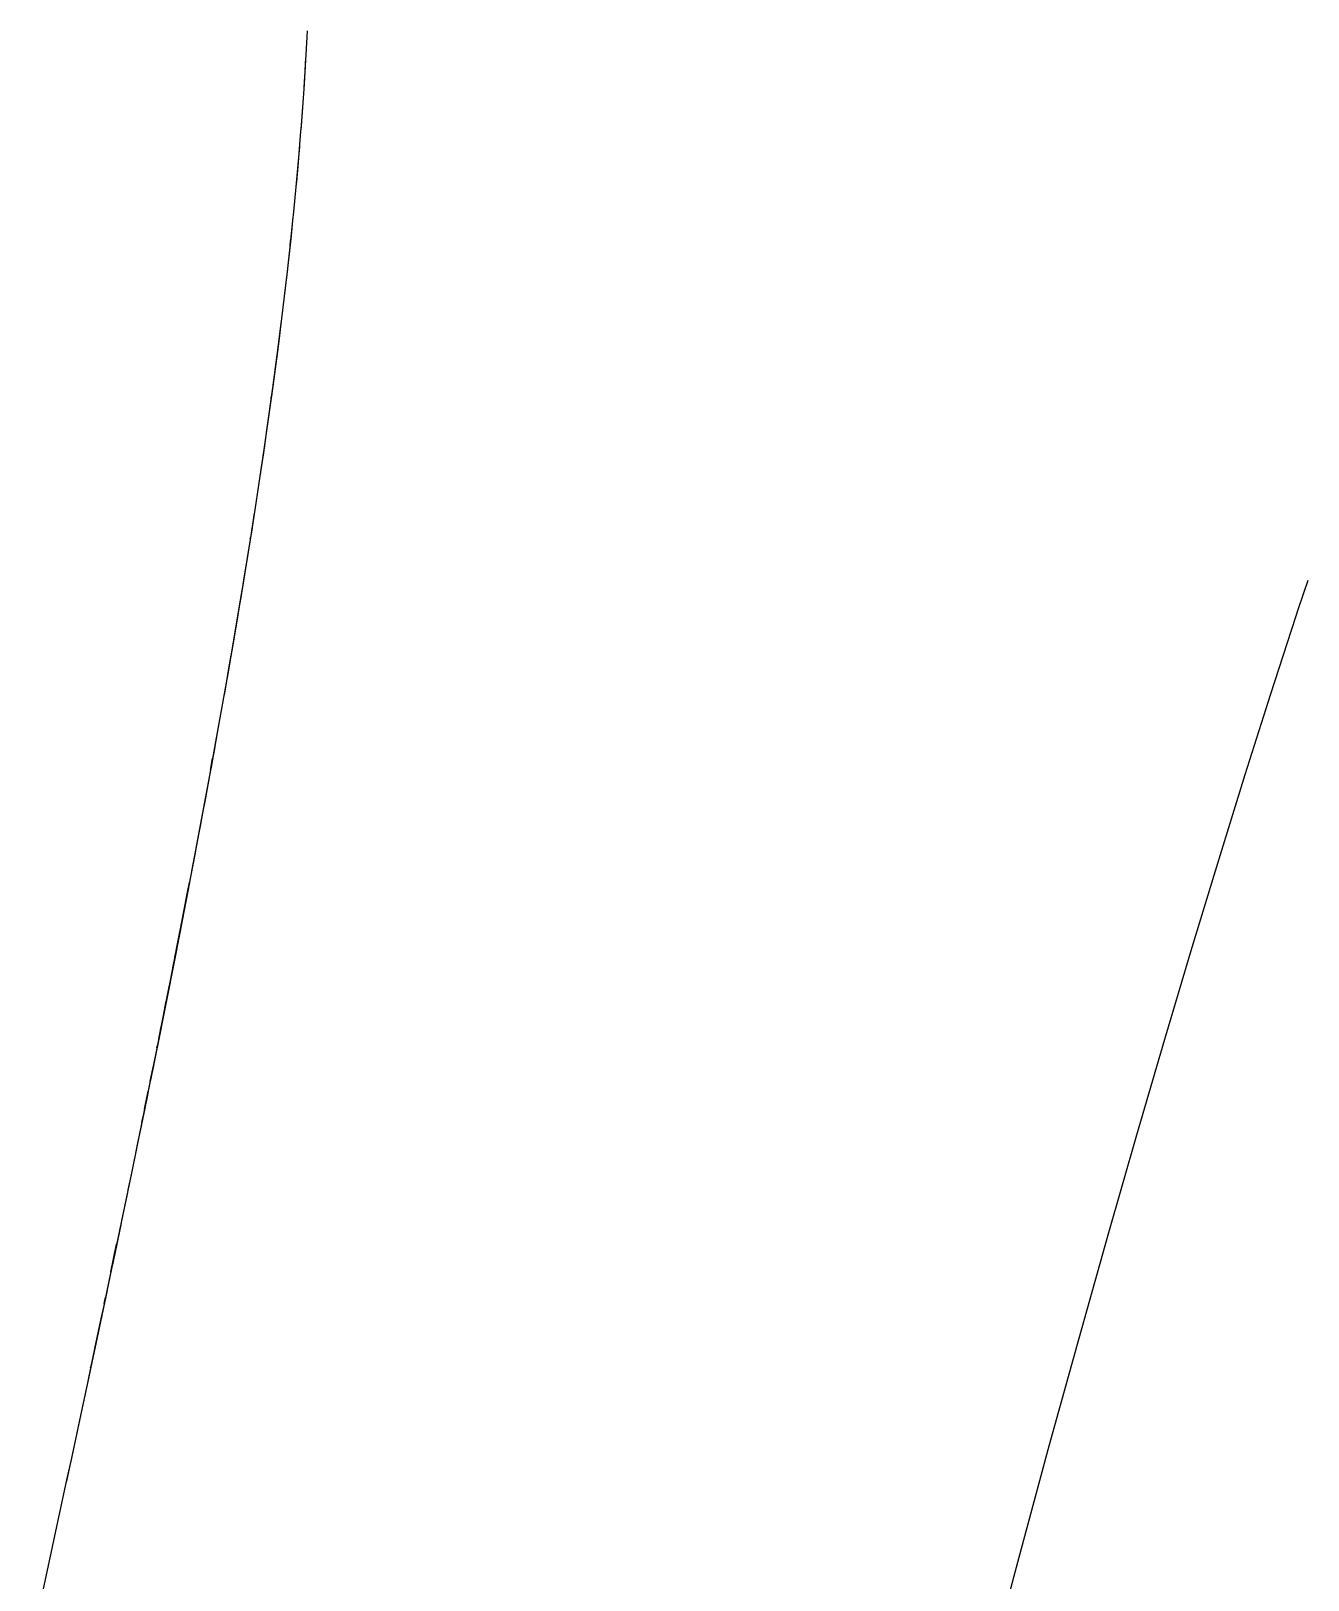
# Model space of a CAD drawing. Extents: x 0 to 11, y 0 to 8.5.
# Drawn here: x 4.5381 to 4.7457, y 5.4923 to 5.744 of the extents above; entities that cross this region are included whole.
import ezdxf

# ---------------------------------------------------------------- set-up
doc = ezdxf.new("R2010")
doc.units = 0
doc.header["$LTSCALE"] = 0.5
doc.header["$MEASUREMENT"] = 0
doc.layers.add('VISIBLE', color=7, linetype='CONTINUOUS')

msp = doc.modelspace()

# ---------------------------------------------------------------- linework, layer by layer
at = {"layer": 'VISIBLE'}
for p, q in [((4.58291938, 5.74302288), (4.5825426, 5.7364835)), ((4.58296499, 5.74401922), (4.58296164, 5.74394182)), ((4.58272937, 5.73972517), (4.58247352, 5.73539598)), ((4.58247352, 5.73539598), (4.58198449, 5.72853893)), ((4.58249931, 5.73583239), (4.58242598, 5.73472944)), ((4.58230948, 5.73309582), (4.58193132, 5.72793822)), ((4.58203294, 5.72921836), (4.58191253, 5.72770147)), ((4.58171152, 5.72525311), (4.5811377, 5.71869421)), ((4.58191578, 5.72766757), (4.58143408, 5.72197358)), ((4.5811377, 5.71869421), (4.58074184, 5.71462859)), ((4.58126886, 5.72004128), (4.5811377, 5.71869421)), ((4.58054416, 5.71266386), (4.5800318, 5.7078419)), ((4.58054416, 5.71266386), (4.5803527, 5.71074306)), ((4.58060176, 5.71320594), (4.58041962, 5.71135623)), ((4.58060166, 5.71324075), (4.58054416, 5.71266386)), ((4.58074184, 5.71462859), (4.58060176, 5.71320594)), ((4.58029317, 5.71022668), (4.57960487, 5.70394639)), ((4.58031483, 5.71036312), (4.57983649, 5.70597505)), ((4.5803527, 5.71074306), (4.58031483, 5.71036312)), ((4.58041962, 5.71135623), (4.5803527, 5.71074306)), ((4.57976082, 5.70536934), (4.57924672, 5.70091931)), ((4.57940714, 5.70224218), (4.5785921, 5.69552086)), ((4.57870761, 5.69650917), (4.577944, 5.69045277)), ((4.5785921, 5.69552086), (4.57823871, 5.69272853)), ((4.57875096, 5.69683094), (4.57870761, 5.69650917)), ((4.57823871, 5.69272853), (4.5771718, 5.68466642)), ((4.57805914, 5.69137157), (4.57734603, 5.68599584)), ((4.57772283, 5.68876195), (4.57755488, 5.68753456)), ((4.57734603, 5.68599584), (4.57633391, 5.67878649)), ((4.57733737, 5.68591757), (4.57675403, 5.68172538)), ((4.57739838, 5.68636872), (4.57712964, 5.68435552)), ((4.57730323, 5.68567221), (4.57713276, 5.68437927)), ((4.57742515, 5.6865923), (4.57719071, 5.68488953)), ((4.57742515, 5.6865923), (4.57719071, 5.68488953)), ((4.57742515, 5.6865923), (4.57719071, 5.68488953)), ((4.57712964, 5.68435552), (4.57572016, 5.67448596)), ((4.57713276, 5.68437927), (4.5771718, 5.68466642)), ((4.57655066, 5.68030133), (4.57602725, 5.67664325)), ((4.5761506, 5.67750614), (4.5756556, 5.67404945)), ((4.57602039, 5.67659687), (4.57528039, 5.67159181)), ((4.57584793, 5.67538919), (4.57566826, 5.67413237)), ((4.57567834, 5.67419844), (4.57445413, 5.66617975)), ((4.5756772, 5.67421295), (4.57558814, 5.67360757)), ((4.57572016, 5.67448596), (4.57567834, 5.67419844)), ((4.57437134, 5.66565371), (4.57357331, 5.66058351)), ((4.574619, 5.66725806), (4.57395888, 5.66298184)), ((4.5739078, 5.66264957), (4.57228518, 5.65262724)), ((4.57400366, 5.66323571), (4.57384898, 5.66226692)), ((4.57395888, 5.66298184), (4.5739078, 5.66264957)), ((4.57401197, 5.66328895), (4.57400366, 5.66323571)), ((4.57403235, 5.66341808), (4.57403074, 5.66340777)), ((4.57375633, 5.66167826), (4.57263375, 5.65474815)), ((4.57365138, 5.66102551), (4.57284182, 5.65599528)), ((4.57337816, 5.65934369), (4.573265, 5.65862469)), ((4.57284182, 5.65599528), (4.57208754, 5.65147437)), ((4.74420925, 5.65013224), (4.74574301, 5.65478423)), ((4.57228518, 5.65262724), (4.57207264, 5.65134289)), ((4.57237151, 5.65316048), (4.57209983, 5.65150235)), ((4.57209983, 5.65150235), (4.57005996, 5.63953856)), ((4.57112808, 5.64572755), (4.5710921, 5.64552147)), ((4.57112808, 5.64572755), (4.5710921, 5.64552147)), ((4.57057958, 5.64258612), (4.56945137, 5.63612441)), ((4.57057958, 5.64258612), (4.56945137, 5.63612441)), ((4.57054968, 5.64238275), (4.5702593, 5.64070767)), ((4.57001383, 5.63927601), (4.56825341, 5.62941202)), ((4.57005996, 5.63953856), (4.56979956, 5.63805655)), ((4.5687334, 5.63210149), (4.56734118, 5.62436472)), ((4.56793825, 5.62768274), (4.56697633, 5.62240476)), ((4.567362, 5.62448044), (4.56510411, 5.61232831)), ((4.56680832, 5.62148286), (4.56602026, 5.61721979)), ((4.56562157, 5.61511332), (4.56417422, 5.60746614)), ((4.56510411, 5.61232831), (4.56444078, 5.60882347)), ((4.56474886, 5.61045128), (4.56195408, 5.59593305)), ((4.56383443, 5.60564786), (4.56264069, 5.59945134)), ((4.56383443, 5.60564786), (4.56264069, 5.59945134)), ((4.56358187, 5.60433648), (4.56383443, 5.60564786)), ((4.56253533, 5.59891315), (4.56330615, 5.60290565)), ((4.56264069, 5.59945134), (4.56207422, 5.59655216)), ((4.56264069, 5.59945134), (4.56225143, 5.59745913)), ((4.5628686, 5.6006344), (4.56253533, 5.59891315)), ((4.56225143, 5.59745913), (4.56134755, 5.59286356)), ((4.56225143, 5.59745913), (4.56134755, 5.59286356)), ((4.56173876, 5.59483373), (4.56237247, 5.59807202)), ((4.56256085, 5.59904495), (4.56255662, 5.5990234)), ((4.56170152, 5.59464615), (4.55852925, 5.57867055)), ((4.56175614, 5.59492052), (4.55964842, 5.58425552)), ((4.56201275, 5.59623785), (4.56114834, 5.59181884)), ((4.56147008, 5.59348065), (4.56202911, 5.59632283)), ((4.56201275, 5.59623785), (4.56155873, 5.59391685)), ((4.56173968, 5.59483834), (4.56159022, 5.59407468)), ((4.56182291, 5.59525568), (4.56170152, 5.59464615)), ((4.56173106, 5.59479438), (4.56172027, 5.594739)), ((4.56182291, 5.59525568), (4.56173968, 5.59483834)), ((4.56197516, 5.59603722), (4.56182291, 5.59525568)), ((4.56202459, 5.59629986), (4.56193649, 5.59584797)), ((4.56195408, 5.59593305), (4.56197516, 5.59603722)), ((4.56105563, 5.59135008), (4.56114834, 5.59181884)), ((4.56105563, 5.59135008), (4.55990747, 5.5855663)), ((4.55883779, 5.58019761), (4.56046501, 5.5883707)), ((4.56043027, 5.58819989), (4.55990747, 5.5855663)), ((4.56037065, 5.58789673), (4.56004745, 5.58625352)), ((4.56037065, 5.58789673), (4.56004745, 5.58625352)), ((4.56003577, 5.58622761), (4.5589336, 5.58067799)), ((4.56003577, 5.58622761), (4.5589336, 5.58067799)), ((4.55984044, 5.58521766), (4.56006579, 5.58634675)), ((4.55986877, 5.58537509), (4.56003577, 5.58622761)), ((4.55986877, 5.58537509), (4.56003577, 5.58622761)), ((4.55994307, 5.58574566), (4.55986877, 5.58537509)), ((4.55922872, 5.58215337), (4.55883779, 5.58019761)), ((4.55922872, 5.58215337), (4.55883779, 5.58019761)), ((4.55941366, 5.58307929), (4.55896667, 5.58084454)), ((4.55912514, 5.58164243), (4.55922872, 5.58215337)), ((4.55914225, 5.58172685), (4.55922872, 5.58215337)), ((4.55895192, 5.58077085), (4.55718757, 5.57202819)), ((4.5589336, 5.58067799), (4.55749198, 5.57352098)), ((4.5589336, 5.58067799), (4.55749198, 5.57352098)), ((4.55902175, 5.58115081), (4.55804127, 5.57626093)), ((4.55816408, 5.57685763), (4.55439086, 5.55836255)), ((4.55855174, 5.57878381), (4.55862389, 5.57914042)), ((4.55795743, 5.5758286), (4.55739564, 5.57307166)), ((4.55790281, 5.57556058), (4.55739564, 5.57307166)), ((4.55744355, 5.57330679), (4.55791222, 5.57562312)), ((4.55797996, 5.57595518), (4.55777968, 5.57495629)), ((4.55795743, 5.5758286), (4.55790281, 5.57556058)), ((4.55653192, 5.56880125), (4.55711624, 5.57168912)), ((4.55739564, 5.57307166), (4.55691344, 5.57068561)), ((4.55739564, 5.57307166), (4.55691344, 5.57068561)), ((4.55661063, 5.56918804), (4.55602523, 5.56632128)), ((4.55661063, 5.56918804), (4.55628369, 5.56758127)), ((4.55691344, 5.57068561), (4.55688628, 5.57055259)), ((4.55654829, 5.56890038), (4.55561049, 5.5643097)), ((4.55654829, 5.56890038), (4.55561049, 5.5643097)), ((4.55608065, 5.56659041), (4.55595719, 5.56599085)), ((4.55608065, 5.56659041), (4.55628369, 5.56758127)), ((4.55595719, 5.56599085), (4.55561049, 5.5643097)), ((4.55602523, 5.56632128), (4.55595719, 5.56599085)), ((4.55493462, 5.56101462), (4.55461866, 5.5594706)), ((4.55429802, 5.55791336), (4.54984772, 5.5366025)), ((4.55433832, 5.5581299), (4.55382417, 5.55564424)), ((4.55385868, 5.55580952), (4.55362722, 5.55468975)), ((4.55264922, 5.54996673), (4.55146668, 5.54431158)), ((4.55198958, 5.54682463), (4.55035489, 5.53900582)), ((4.55198958, 5.54682463), (4.55050915, 5.53974369)), ((4.55104946, 5.54231693), (4.55198958, 5.54682463)), ((4.55170188, 5.54542869), (4.55193898, 5.5465597)), ((4.55238536, 5.54870195), (4.55193898, 5.5465597)), ((4.55233671, 5.5484703), (4.55233172, 5.5484484)), ((4.55238536, 5.54870195), (4.55234118, 5.54848993)), ((4.55152093, 5.54456923), (4.55129272, 5.54348532)), ((4.55170188, 5.54542869), (4.55133694, 5.54369537)), ((4.55105782, 5.54235692), (4.55095783, 5.54187894)), ((4.55041048, 5.53927213), (4.55018263, 5.53819235)), ((4.55000315, 5.53734188), (4.54829141, 5.52924329)), ((4.55004976, 5.53756996), (4.54949963, 5.5349669)), ((4.54988716, 5.53678925), (4.54956245, 5.5352516)), ((4.54988716, 5.53678925), (4.54956245, 5.5352516)), ((4.54997281, 5.53720148), (4.55018263, 5.53819235)), ((4.55007112, 5.53766576), (4.55000315, 5.53734188)), ((4.54956245, 5.5352516), (4.54452341, 5.51159604)), ((4.54841915, 5.52986439), (4.54939955, 5.53449431)), ((4.54949815, 5.53496273), (4.5489827, 5.53251394)), ((4.54892477, 5.53223984), (4.54781036, 5.52700426)), ((4.54922537, 5.53366919), (4.54813544, 5.52851198)), ((4.54829141, 5.52924329), (4.54760421, 5.52602112)), ((4.54829141, 5.52924329), (4.54760421, 5.52602112)), ((4.5477966, 5.52692445), (4.54760421, 5.52602112)), ((4.54775943, 5.5267489), (4.5477966, 5.52692445)), ((4.54813745, 5.52852137), (4.54813605, 5.52851487)), ((4.54544117, 5.51587892), (4.54382144, 5.50833898)), ((4.54462467, 5.51207807), (4.54375397, 5.50802746)), ((4.54385978, 5.50851603), (4.53805665, 5.48172088))]:
    msp.add_line(p, q, dxfattribs=at)
at = {"layer": 'VISIBLE', "flags": 128}
for points in [[(4.58296164, 5.74394182), (4.58292928, 5.74319474), (4.58291938, 5.74302288)], [(4.5825426, 5.7364835), (4.58250694, 5.73586459), (4.58247352, 5.73539598)], [(4.58198449, 5.72853893), (4.58195764, 5.72816239), (4.58191578, 5.72766757)], [(4.58143408, 5.72197358), (4.58128223, 5.72017856), (4.58126886, 5.72004128)], [(4.5803527, 5.71074306), (4.58019198, 5.70927039), (4.58029317, 5.71022668)], [(4.57960487, 5.70394639), (4.57952106, 5.70318169), (4.57940714, 5.70224218)], [(4.5785921, 5.69552086), (4.57841541, 5.69406374), (4.57823871, 5.69272853)], [(4.577944, 5.69045277), (4.57782455, 5.68950532), (4.57772283, 5.68876195)], [(4.57755488, 5.68753456), (4.57751886, 5.68727128), (4.57739838, 5.68636872)], [(4.57734603, 5.68599584), (4.57732445, 5.68583316), (4.57730323, 5.68567221)], [(4.5771718, 5.68466642), (4.5771434, 5.68445181), (4.57712964, 5.68435552)], [(4.57583601, 5.67530929), (4.57549174, 5.67300192), (4.57540691, 5.6724205)], [(4.57602725, 5.67664325), (4.57598055, 5.67631688), (4.57584793, 5.67538919)], [(4.57572016, 5.67448596), (4.57568994, 5.67427441), (4.57567834, 5.67419844)], [(4.57445413, 5.66617975), (4.57403721, 5.66344886), (4.5739078, 5.66264957)], [(4.57384898, 5.66226692), (4.5737234, 5.66148041), (4.57375633, 5.66167826)], [(4.57263375, 5.65474815), (4.57252201, 5.65405833), (4.57228518, 5.65262724)], [(4.57228518, 5.65262724), (4.57216393, 5.6518783), (4.57209983, 5.65150235)], [(4.57207264, 5.65134289), (4.57198065, 5.65078705), (4.57170075, 5.64913556), (4.5710921, 5.64552147)], [(4.57209983, 5.65150235), (4.57204379, 5.65116035), (4.57112808, 5.64572755)], [(4.69377409, 5.47728231), (4.69876148, 5.49599205), (4.70367003, 5.51407947), (4.7084962, 5.53154226), (4.71323657, 5.54837892), (4.71788784, 5.56458886), (4.72244687, 5.58017248), (4.72691067, 5.59513119), (4.73127644, 5.60946739), (4.73554157, 5.62318459), (4.73970366, 5.63628735), (4.74376056, 5.64878131), (4.74420925, 5.65013224)], [(4.5710921, 5.64552147), (4.57103422, 5.64517781), (4.57054968, 5.64238275)], [(4.5702593, 5.64070767), (4.56991948, 5.63874742), (4.56991912, 5.63874532)], [(4.57005996, 5.63953856), (4.57004448, 5.63944774), (4.57001383, 5.63927601)], [(4.56825341, 5.62941202), (4.56764779, 5.62601859), (4.567362, 5.62448044)], [(4.56734118, 5.62436472), (4.5672568, 5.62389584), (4.56759858, 5.62575182), (4.56734118, 5.62436472)], [(4.56734118, 5.62436472), (4.56730893, 5.62419094), (4.56680832, 5.62148286)], [(4.56680832, 5.62148286), (4.56632006, 5.6188038), (4.56602026, 5.61721979)], [(4.56602026, 5.61721979), (4.56561611, 5.61503356), (4.56510411, 5.61232831)], [(4.56510411, 5.61232831), (4.56493551, 5.6114209), (4.56474886, 5.61045128)], [(4.56358187, 5.60433648), (4.56342895, 5.60352847), (4.5628686, 5.6006344)], [(4.56330615, 5.60290565), (4.56337298, 5.60325179), (4.56358187, 5.60433648)], [(4.56225143, 5.59745913), (4.56205891, 5.59647383), (4.56201275, 5.59623785)], [(4.56223829, 5.59738636), (4.56232286, 5.59781629), (4.56234372, 5.5979251)], [(4.56237247, 5.59807202), (4.5623974, 5.59819938), (4.5624078, 5.59825245), (4.56241262, 5.59827737), (4.56250705, 5.59876666), (4.56253533, 5.59891315)], [(4.56172027, 5.594739), (4.56161294, 5.59418853), (4.56159022, 5.59407468)], [(4.56207422, 5.59655216), (4.56205891, 5.59647383), (4.56201275, 5.59623785)], [(4.56155873, 5.59391685), (4.56112452, 5.59169709), (4.56043027, 5.58819989)], [(4.56114834, 5.59181884), (4.56112452, 5.59169709), (4.56105563, 5.59135008)], [(4.56114834, 5.59181884), (4.56119012, 5.59203013), (4.56159022, 5.59407468)], [(4.56046501, 5.5883707), (4.56067638, 5.58943236), (4.56105563, 5.59135008)], [(4.56026767, 5.58737951), (4.56011555, 5.58660583), (4.55994307, 5.58574566)], [(4.55964842, 5.58425552), (4.55960604, 5.58404108), (4.55941366, 5.58307929)], [(4.55990747, 5.5855663), (4.5598135, 5.58509298), (4.55986877, 5.58537509)], [(4.55990747, 5.5855663), (4.5598135, 5.58509298), (4.55986877, 5.58537509)], [(4.55896667, 5.58084454), (4.55895391, 5.58078072), (4.55895192, 5.58077085)], [(4.55852925, 5.57867055), (4.55835824, 5.57780936), (4.55816408, 5.57685763)], [(4.55718757, 5.57202819), (4.55693299, 5.57076669), (4.55661063, 5.56918804)], [(4.55661063, 5.56918804), (4.55620134, 5.56717656), (4.55602523, 5.56632128)], [(4.55691344, 5.57068561), (4.55663586, 5.56931204), (4.55661063, 5.56918804)], [(4.55691344, 5.57068561), (4.55663586, 5.56931204), (4.55661063, 5.56918804)], [(4.55628369, 5.56758127), (4.55620134, 5.56717656), (4.55608065, 5.56659041)], [(4.55561049, 5.5643097), (4.55540627, 5.56331943), (4.55493462, 5.56101462)], [(4.55602523, 5.56632128), (4.55601482, 5.56627029), (4.55595719, 5.56599085)], [(4.55439086, 5.55836255), (4.55435013, 5.55816288), (4.55429802, 5.55791336)], [(4.55362722, 5.55468975), (4.55279846, 5.55068045), (4.55264922, 5.54996673)], [(4.5525036, 5.54927036), (4.55246997, 5.54910801), (4.55238536, 5.54870195)], [(4.5525036, 5.54927036), (4.55246997, 5.54910801), (4.55238536, 5.54870195)], [(4.55234118, 5.54848993), (4.5518396, 5.5460828), (4.55152093, 5.54456923)], [(4.55228293, 5.54821095), (4.55205314, 5.54710942), (4.55167017, 5.54528471)], [(4.55193898, 5.5465597), (4.5518396, 5.5460828), (4.55170188, 5.54542869)], [(4.55146668, 5.54431158), (4.55139521, 5.54396978), (4.55105782, 5.54235692)], [(4.55050915, 5.53974369), (4.55031904, 5.53883435), (4.54988716, 5.53678925)], [(4.55035489, 5.53900582), (4.55031904, 5.53883435), (4.54988716, 5.53678925)], [(4.54984772, 5.5366025), (4.54972368, 5.5360085), (4.54956245, 5.5352516)], [(4.55018263, 5.53819235), (4.55001441, 5.53739516), (4.55000315, 5.53734188)], [(4.54956245, 5.5352516), (4.54946016, 5.53476722), (4.54842606, 5.52987463), (4.54829141, 5.52924329)], [(4.54956245, 5.5352516), (4.54946016, 5.53476722), (4.54842606, 5.52987463), (4.54829141, 5.52924329)], [(4.5489827, 5.53251394), (4.54894629, 5.53234093), (4.54892477, 5.53223984)], [(4.54829141, 5.52924329), (4.5482441, 5.52901944), (4.54813745, 5.52852137)], [(4.54813544, 5.52851198), (4.54780385, 5.52694297), (4.54729824, 5.52457098)], [(4.54813605, 5.52851487), (4.54800054, 5.52788199), (4.5477966, 5.52692445)], [(4.54760421, 5.52602112), (4.54578944, 5.51750012), (4.54544117, 5.51587892)], [(4.54452341, 5.51159604), (4.54431823, 5.51063282), (4.54385978, 5.50851603)]]:
    msp.add_lwpolyline(points, dxfattribs=at)

doc.saveas('drawing.dxf')
